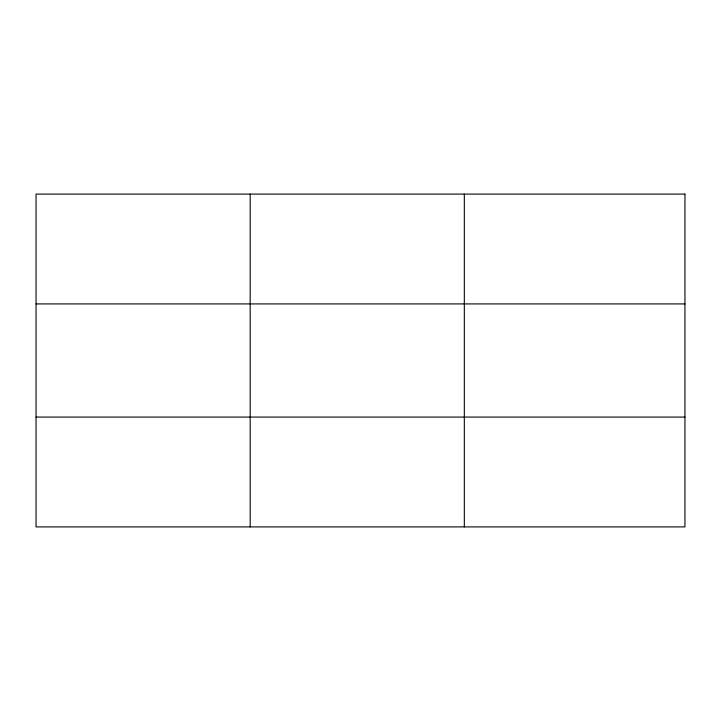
<?xml version="1.0" encoding="UTF-8"?>
<svg xmlns="http://www.w3.org/2000/svg" width="721" height="721" viewBox="0 0 721 721"><rect width="100%" height="100%" fill="white"/><g stroke="black" fill="none" stroke-linecap="round" stroke-linejoin="round"><path stroke-width="1.08" d="M250.187 526.907L250.187 194.093M464.324 526.907L464.324 194.093M36.05 303.92L684.95 303.92M36.05 417.08L684.95 417.08M684.95 194.093L684.95 526.907L36.05 526.907L36.05 194.093L684.95 194.093"/></g></svg>
